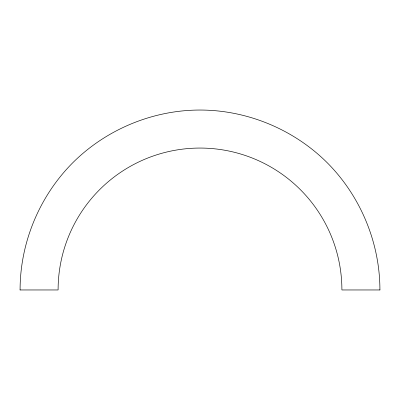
<?xml version="1.0" encoding="UTF-8"?>
<svg xmlns="http://www.w3.org/2000/svg" width="400" height="400" viewBox="0 0 400 400"><rect width="100%" height="100%" fill="white"/><g stroke="black" fill="none" stroke-linecap="round" stroke-linejoin="round"><path stroke-width="0.6" d="M20.085 289.96C20.07 242.76 39.45 196.135 72.78 162.74C106.18 129.405 152.8 110.03 200 110.04C247.2 110.03 293.82 129.405 327.22 162.74C360.55 196.135 379.93 242.76 379.915 289.96M20 289.96L58.1 289.96A141.9 141.9 0 0 1 200 148.06A141.9 141.9 0 0 1 341.9 289.96L380 289.96"/></g></svg>
